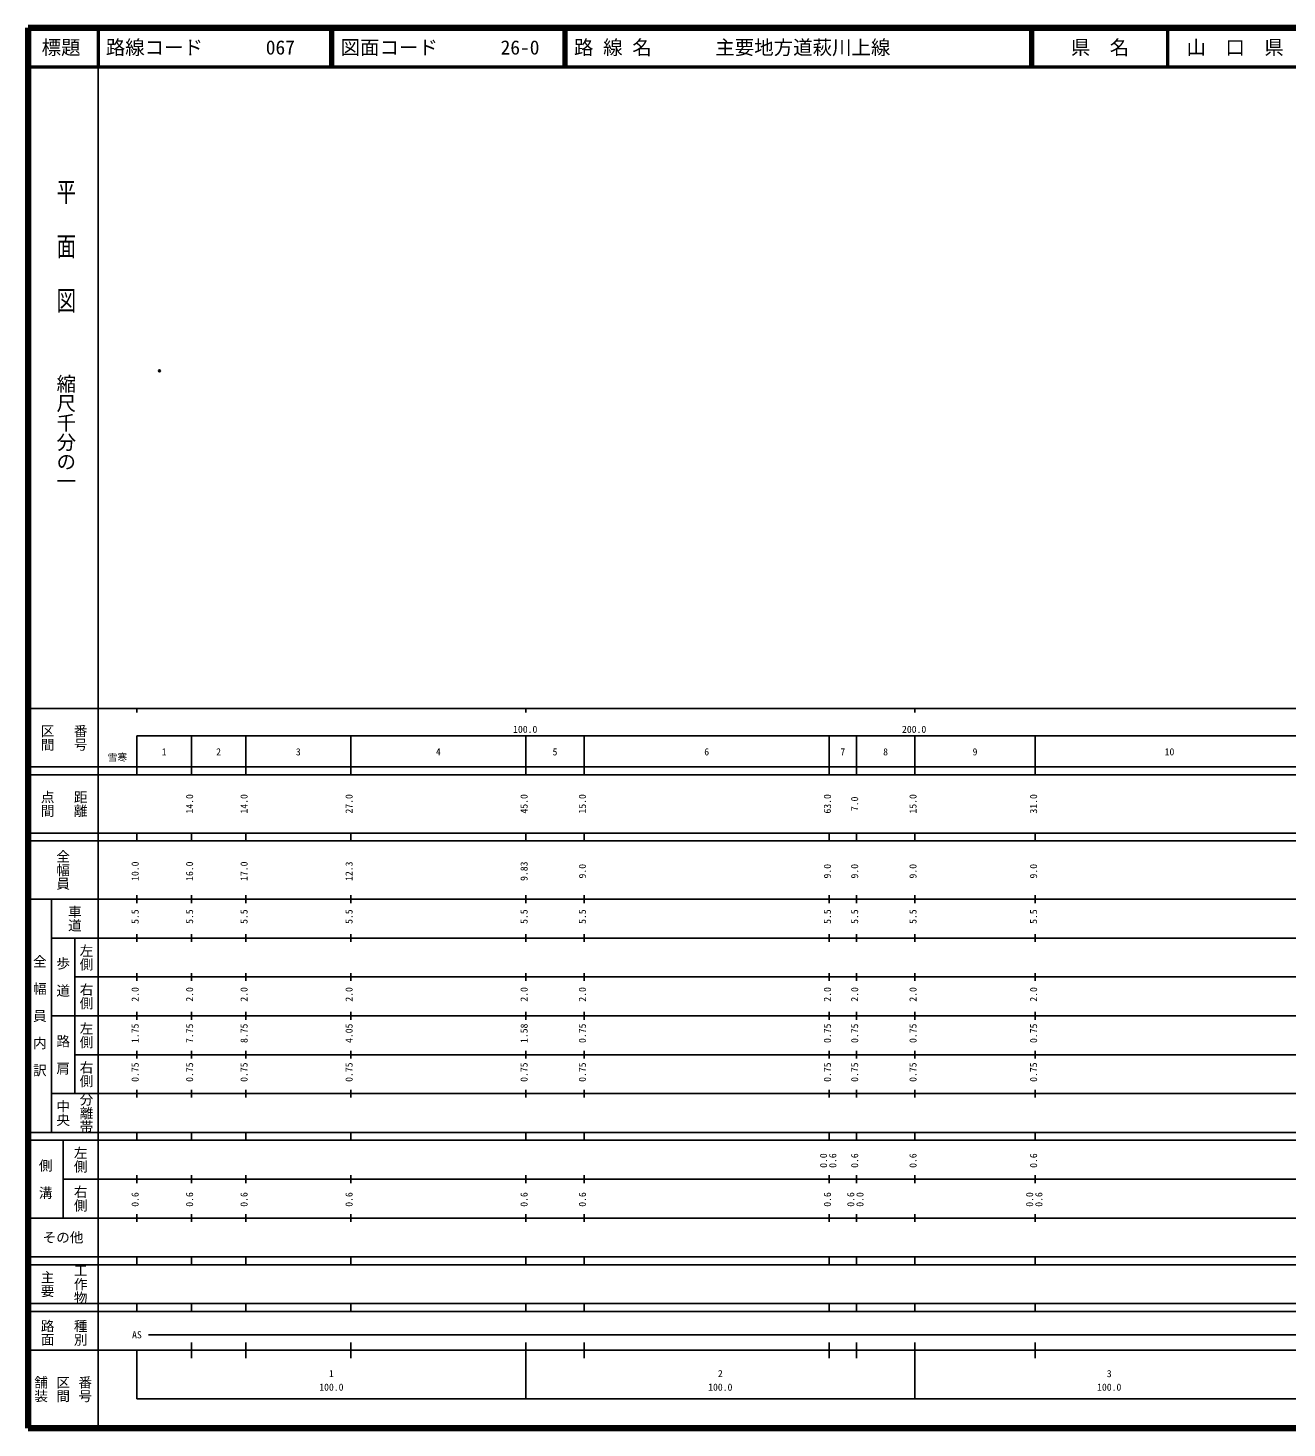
# Model space of a CAD drawing. Units: millimetres on the paper. Extents: x 40 to 680, y 20 to 380.
# Drawn here: x 40 to 363.7, y 20 to 380 of the extents above; entities that cross this region are included whole.
import ezdxf
from ezdxf.enums import TextEntityAlignment as Align

# ---------------------------------------------------------------- set-up
doc = ezdxf.new("R2010")
doc.units = ezdxf.units.MM
doc.header["$PDMODE"] = 32
doc.header["$PDSIZE"] = 0.5
doc.layers.add('M-OTRS', color=6, linetype='Continuous')
doc.layers.add('M-TTL-TXT', color=7, linetype='Continuous')
for name, color, linetype, lineweight in [('M-TTL', 2, 'Continuous', 140), ('M-TTL-BAND', 7, 'Continuous', 25), ('M-TTL-LINE', 7, 'Continuous', 50)]:
    doc.layers.add(name, color=color, linetype=linetype, lineweight=lineweight)
doc.styles.add('@ＭＳ ゴシック', font='')
doc.styles.add('ＭＳ ゴシック', font='')
doc.styles.get('@ＭＳ ゴシック').set_extended_font_data('@MS Gothic')
doc.styles.get('ＭＳ ゴシック').set_extended_font_data('MS Gothic')

msp = doc.modelspace()

# ---------------------------------------------------------------- linework, layer by layer
at = {"layer": 'M-OTRS'}
msp.add_point((73.789, 291.822), dxfattribs=at)
at = {"layer": 'M-TTL'}
for p, q in [((40, 380), (40, 20)), ((680, 380), (40, 380)), ((40, 20), (680, 20))]:
    msp.add_line(p, q, dxfattribs=at)
at = {"layer": 'M-TTL-BAND'}
for p, q in [((58, 370), (58, 20)), ((40, 205), (579, 205)), ((68, 205), (68, 204)), ((168, 205), (168, 204)), ((268, 205), (268, 204)), ((68, 198), (579, 198)), ((68, 198), (68, 188)), ((82, 188), (82, 198)), ((96, 188), (96, 198)), ((123, 188), (123, 198)), ((168, 188), (168, 198)), ((183, 188), (183, 198)), ((246, 188), (246, 198)), ((253, 188), (253, 198)), ((268, 188), (268, 198)), ((299, 188), (299, 198)), ((40, 190), (579, 190)), ((40, 188), (579, 188)), ((40, 173), (579, 173)), ((68, 171), (68, 173)), ((82, 171), (82, 173)), ((96, 171), (96, 173)), ((123, 171), (123, 173)), ((168, 171), (168, 173)), ((183, 171), (183, 173)), ((246, 171), (246, 173)), ((253, 171), (253, 173)), ((268, 171), (268, 173)), ((299, 171), (299, 173)), ((40, 171), (579, 171)), ((40, 156), (579, 156)), ((46, 96), (46, 156)), ((68, 155), (68, 157)), ((82, 155), (82, 157)), ((96, 155), (96, 157)), ((123, 155), (123, 157)), ((168, 155), (168, 157)), ((183, 155), (183, 157)), ((246, 155), (246, 157)), ((253, 155), (253, 157)), ((268, 155), (268, 157)), ((299, 155), (299, 157)), ((46, 146), (579, 146)), ((52, 146), (52, 106)), ((68, 145), (68, 147)), ((82, 145), (82, 147)), ((96, 145), (96, 147)), ((123, 145), (123, 147)), ((168, 145), (168, 147)), ((183, 145), (183, 147)), ((246, 145), (246, 147)), ((253, 145), (253, 147)), ((268, 145), (268, 147)), ((299, 145), (299, 147)), ((68, 135), (68, 137)), ((82, 135), (82, 137)), ((96, 135), (96, 137)), ((123, 135), (123, 137)), ((168, 135), (168, 137)), ((183, 135), (183, 137)), ((246, 135), (246, 137)), ((253, 135), (253, 137)), ((268, 135), (268, 137)), ((299, 135), (299, 137)), ((52, 136), (579, 136)), ((46, 126), (579, 126)), ((68, 125), (68, 127)), ((82, 125), (82, 127)), ((96, 125), (96, 127)), ((123, 125), (123, 127)), ((168, 125), (168, 127)), ((183, 125), (183, 127)), ((246, 125), (246, 127)), ((253, 125), (253, 127)), ((268, 125), (268, 127)), ((299, 125), (299, 127)), ((52, 116), (579, 116)), ((68, 115), (68, 117)), ((82, 115), (82, 117)), ((96, 115), (96, 117)), ((123, 115), (123, 117)), ((168, 115), (168, 117)), ((183, 115), (183, 117)), ((246, 115), (246, 117)), ((253, 115), (253, 117)), ((268, 115), (268, 117)), ((299, 115), (299, 117)), ((46, 106), (579, 106)), ((68, 105), (68, 107)), ((82, 105), (82, 107)), ((96, 105), (96, 107)), ((123, 105), (123, 107)), ((168, 105), (168, 107)), ((183, 105), (183, 107)), ((246, 105), (246, 107)), ((253, 105), (253, 107)), ((268, 105), (268, 107)), ((299, 105), (299, 107)), ((40, 96), (579, 96)), ((40, 94), (579, 94)), ((49, 94), (49, 74)), ((68, 94), (68, 96)), ((82, 94), (82, 96)), ((96, 94), (96, 96)), ((123, 94), (123, 96)), ((168, 94), (168, 96)), ((183, 94), (183, 96)), ((246, 94), (246, 96)), ((253, 94), (253, 96)), ((268, 94), (268, 96)), ((299, 94), (299, 96)), ((49, 84), (579, 84)), ((68, 83), (68, 85)), ((82, 83), (82, 85)), ((96, 83), (96, 85)), ((123, 83), (123, 85)), ((168, 83), (168, 85)), ((183, 83), (183, 85)), ((246, 83), (246, 85)), ((253, 83), (253, 85)), ((268, 83), (268, 85)), ((299, 83), (299, 85)), ((40, 74), (579, 74)), ((68, 73), (68, 75)), ((82, 73), (82, 75)), ((96, 73), (96, 75)), ((123, 73), (123, 75)), ((168, 73), (168, 75)), ((183, 73), (183, 75)), ((246, 73), (246, 75)), ((253, 73), (253, 75)), ((268, 73), (268, 75)), ((299, 73), (299, 75)), ((40, 64), (579, 64)), ((40, 62), (579, 62)), ((68, 62), (68, 64)), ((82, 62), (82, 64)), ((96, 62), (96, 64)), ((123, 62), (123, 64)), ((168, 62), (168, 64)), ((183, 62), (183, 64)), ((246, 62), (246, 64)), ((253, 62), (253, 64)), ((268, 62), (268, 64)), ((299, 62), (299, 64)), ((40, 52), (579, 52)), ((68, 50), (68, 52)), ((82, 50), (82, 52)), ((96, 50), (96, 52)), ((123, 50), (123, 52)), ((168, 50), (168, 52)), ((183, 50), (183, 52)), ((246, 50), (246, 52)), ((253, 50), (253, 52)), ((268, 50), (268, 52)), ((299, 50), (299, 52)), ((40, 50), (579, 50)), ((71, 44), (565, 44)), ((40, 40), (579, 40)), ((68, 40), (68, 27.5)), ((82, 38), (82, 42)), ((96, 38), (96, 42)), ((123, 38), (123, 42)), ((168, 27.5), (168, 42)), ((183, 38), (183, 42)), ((246, 38), (246, 42)), ((253, 38), (253, 42)), ((268, 27.5), (268, 42)), ((299, 38), (299, 42)), ((68, 27.5), (579, 27.5))]:
    msp.add_line(p, q, dxfattribs=at)
at = {"layer": 'M-TTL-LINE'}
for p, q in [((58, 380), (58, 370)), ((117.75, 380), (117.75, 370)), ((118.25, 380), (118.25, 370)), ((177.75, 380), (177.75, 370)), ((178.25, 380), (178.25, 370)), ((297.75, 380), (297.75, 370)), ((298.25, 380), (298.25, 370)), ((333, 380), (333, 370)), ((40, 370), (680, 370))]:
    msp.add_line(p, q, dxfattribs=at)

# ---------------------------------------------------------------- texts
at = {"layer": 'M-TTL-BAND', "style": '@ＭＳ ゴシック', "width": 1.4}
msp.add_text('平  面  図', height=3.666, rotation=270, dxfattribs=at).set_placement((49.777, 306.475), align=Align.MIDDLE_RIGHT)
at = {"layer": 'M-TTL-BAND', "style": '@ＭＳ ゴシック'}
msp.add_text('縮尺千分の一', height=3.666, rotation=270, dxfattribs=at).set_placement((49.777, 261.03), align=Align.MIDDLE_RIGHT)
for s, p in [('区間', (45, 197.5)), ('番号', (53.5, 197.5)), ('点間', (45, 180.5)), ('距離', (53.5, 180.5)), ('全幅員', (49, 163.5)), ('車道', (52, 151)), ('左側', (55, 141)), ('全\u3000幅\u3000員\u3000内\u3000訳', (43, 126)), ('歩\u3000道', (49, 136)), ('右側', (55, 131)), ('左側', (55, 121)), ('路\u3000肩', (49, 116)), ('右側', (55, 111)), ('分離帯', (55, 101)), ('中央', (49, 101)), ('左側', (53.5, 89)), ('側\u3000溝', (44.5, 84)), ('右側', (53.5, 79)), ('工作物', (53.5, 57)), ('主要', (45, 57)), ('路面', (45, 44.5)), ('種別', (53.5, 44.5)), ('舗装', (43.333, 30)), ('区間', (49, 30)), ('番号', (54.667, 30))]:
    msp.add_text(s, height=2.566, rotation=270, dxfattribs=at).set_placement(p, align=Align.MIDDLE_CENTER)
at = {"layer": 'M-TTL-BAND', "style": 'ＭＳ ゴシック'}
for s, p in [('100.0', (167.844, 198.195)), ('200.0', (267.844, 198.195)), ('1', (75, 192.405)), ('2', (89, 192.405)), ('3', (109.5, 192.405)), ('4', (145.5, 192.405)), ('5', (175.5, 192.405)), ('6', (214.5, 192.405)), ('7', (249.5, 192.405)), ('8', (260.5, 192.405)), ('9', (283.5, 192.405)), ('10', (333.5, 192.405)), ('AS', (68, 42.5)), ('1', (118, 32.523)), ('2', (218, 32.523)), ('3', (318, 32.523)), ('100.0', (118, 29.033)), ('100.0', (218, 29.033)), ('100.0', (318, 29.033))]:
    msp.add_text(s, height=1.833, dxfattribs=at).set_placement(p, align=Align.BOTTOM_CENTER)
msp.add_text('雪寒', height=1.833, dxfattribs=at).set_placement((65.5, 191), align=Align.BOTTOM_RIGHT)
for s, p in [('14.0', (83, 180.5)), ('14.0', (97, 180.5)), ('27.0', (124, 180.5)), ('45.0', (169, 180.5)), ('15.0', (184, 180.5)), ('63.0', (247, 180.5)), ('7.0', (254, 180.5)), ('15.0', (269, 180.5)), ('31.0', (300, 180.5)), ('10.0', (69, 163.174)), ('16.0', (83, 163.174)), ('17.0', (97, 163.174)), ('12.3', (124, 163.174)), ('9.83', (169, 163.174)), ('9.0', (184, 163.174)), ('9.0', (247, 163.174)), ('9.0', (254, 163.174)), ('9.0', (269, 163.174)), ('9.0', (300, 163.174)), ('5.5', (69, 151.5)), ('5.5', (83, 151.5)), ('5.5', (97, 151.5)), ('5.5', (124, 151.5)), ('5.5', (169, 151.5)), ('5.5', (184, 151.5)), ('5.5', (247, 151.5)), ('5.5', (254, 151.5)), ('5.5', (269, 151.5)), ('5.5', (300, 151.5)), ('2.0', (69, 131.5)), ('2.0', (83, 131.5)), ('2.0', (97, 131.5)), ('2.0', (124, 131.5)), ('2.0', (169, 131.5)), ('2.0', (184, 131.5)), ('2.0', (247, 131.5)), ('2.0', (254, 131.5)), ('2.0', (269, 131.5)), ('2.0', (300, 131.5)), ('1.75', (69, 121.5)), ('7.75', (83, 121.5)), ('8.75', (97, 121.5)), ('4.05', (124, 121.5)), ('1.58', (169, 121.5)), ('0.75', (184, 121.5)), ('0.75', (247, 121.5)), ('0.75', (254, 121.5)), ('0.75', (269, 121.5)), ('0.75', (300, 121.5)), ('0.75', (69, 111.5)), ('0.75', (83, 111.5)), ('0.75', (97, 111.5)), ('0.75', (124, 111.5)), ('0.75', (169, 111.5)), ('0.75', (184, 111.5)), ('0.75', (247, 111.5)), ('0.75', (254, 111.5)), ('0.75', (269, 111.5)), ('0.75', (300, 111.5)), ('0.0', (246, 88.764)), ('0.6', (248.37, 88.764)), ('0.6', (254, 88.764)), ('0.6', (269, 88.764)), ('0.6', (300, 88.764)), ('0.6', (69, 78.764)), ('0.6', (83, 78.764)), ('0.6', (97, 78.764)), ('0.6', (124, 78.764)), ('0.6', (169, 78.764)), ('0.6', (184, 78.764)), ('0.6', (247, 78.764)), ('0.6', (253, 78.764)), ('0.0', (255.37, 78.764)), ('0.0', (299, 78.764)), ('0.6', (301.37, 78.764))]:
    msp.add_text(s, height=1.833, rotation=90, dxfattribs=at).set_placement(p, align=Align.BOTTOM_CENTER)
msp.add_text('その他', height=2.566, dxfattribs=at).set_placement((49, 69), align=Align.MIDDLE_CENTER)
at = {"layer": 'M-TTL-TXT', "style": 'ＭＳ ゴシック'}
for s, p in [('標題', (48.5, 375)), ('県\u3000名', (315.625, 375)), ('山\u3000口\u3000県', (350.375, 375))]:
    msp.add_text(s, height=3.666, dxfattribs=at).set_placement(p, align=Align.MIDDLE_CENTER)
for s, p in [('路線コード', (60, 375)), ('067', (101.142, 375)), ('図面コード', (120.38, 375)), ('26-0', (161.521, 375)), ('路 線 名', (180.38, 375)), ('主要地方道萩川上線', (216.734, 375))]:
    msp.add_text(s, height=3.666, dxfattribs=at).set_placement(p, align=Align.MIDDLE_LEFT)

doc.saveas('drawing.dxf')
